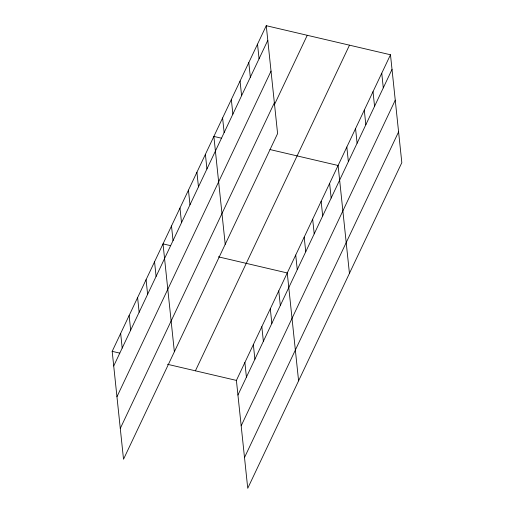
<?xml version="1.0" encoding="UTF-8"?>
<svg xmlns="http://www.w3.org/2000/svg" width="514" height="514" viewBox="0 0 514 514"><rect width="100%" height="100%" fill="white"/><g stroke="black" fill="none" stroke-linecap="round" stroke-linejoin="round"><path stroke-width="0.77" d="M266.258 25.7L277.599 133.589L123.521 459.233L112.18 351.345L266.258 25.7L390.479 54.767L401.819 162.655L247.742 488.3L236.401 380.411L390.479 54.767M113.716 365.981L267.794 40.336M116.948 396.75L271.032 71.105M120.282 428.458L274.36 102.813M274.341 104.85L307.25 35.293M195.41 370.819L349.488 45.174M237.943 395.048L392.021 69.403M241.175 425.823L395.253 100.179M244.51 457.524L398.588 131.88M221.463 138.195L213.869 136.422L225.209 244.304M269.946 149.542L338.096 165.489L349.436 273.377M170.616 245.66L163.022 243.88L174.362 351.769M218.347 256.827L287.249 272.953L298.589 380.835M112.18 351.345L119.768 353.124M167.5 364.291L236.401 380.411M381.754 73.219L383.29 87.855M373.023 91.672L374.558 106.308M364.291 110.131L365.827 124.761M355.559 128.584L357.095 143.213M346.828 147.036L348.363 161.666M329.622 183.395L331.157 198.031M321.147 201.308L322.683 215.944M312.673 219.221L314.208 233.851M304.198 237.127L305.734 251.764M295.723 255.04L297.259 269.677M257.527 44.153L259.062 58.789M278.774 290.86L280.31 305.496M248.795 62.605L250.331 77.241M270.3 308.773L271.842 323.409M240.064 81.058L241.599 95.694M261.825 326.679L263.367 341.315M231.332 99.51L232.874 114.147M253.351 344.592L254.893 359.228M222.601 117.963L224.143 132.599M244.876 362.505L246.418 377.135M205.394 154.328L206.936 168.965M196.92 172.241L198.462 186.878M188.445 190.148L189.987 204.784M179.971 208.061L181.513 222.697M171.496 225.974L173.038 240.603M154.553 261.793L156.089 276.429M146.079 279.706L147.614 294.336M137.604 297.612L139.14 312.249M129.13 315.525L130.665 330.161M120.655 333.432L122.191 348.068"/></g></svg>
